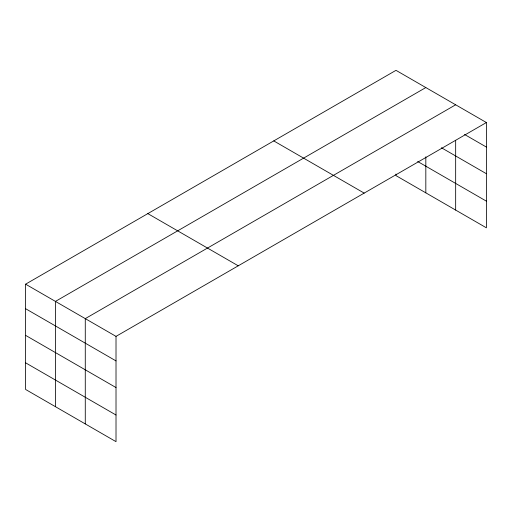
<?xml version="1.0" encoding="UTF-8"?>
<svg xmlns="http://www.w3.org/2000/svg" width="512" height="512" viewBox="0 0 512 512"><rect width="100%" height="100%" fill="white"/><g stroke="black" fill="none" stroke-linecap="round" stroke-linejoin="round"><path stroke-width="0.77" d="M486.4 122.541L395.987 70.336L25.6 284.179L25.6 389.459L116.013 441.664L116.013 336.378L486.4 122.541L486.4 227.821L395.987 175.622L395.987 174.054M455.661 140.294L455.661 210.074M425.824 87.565L55.437 301.408L55.437 406.688M455.661 104.794L85.274 318.63L85.274 423.91M464.538 134.451L486.4 147.072M441.421 147.75L486.4 173.722M417.683 161.504L486.4 201.171M273.76 140.909L364.173 193.107M147.827 213.613L238.24 265.811M25.6 284.179L116.013 336.378M25.6 308.71L116.013 360.909M25.6 335.36L116.013 387.558M25.6 362.816L116.013 415.014M425.824 156.787L425.824 192.845"/></g></svg>
